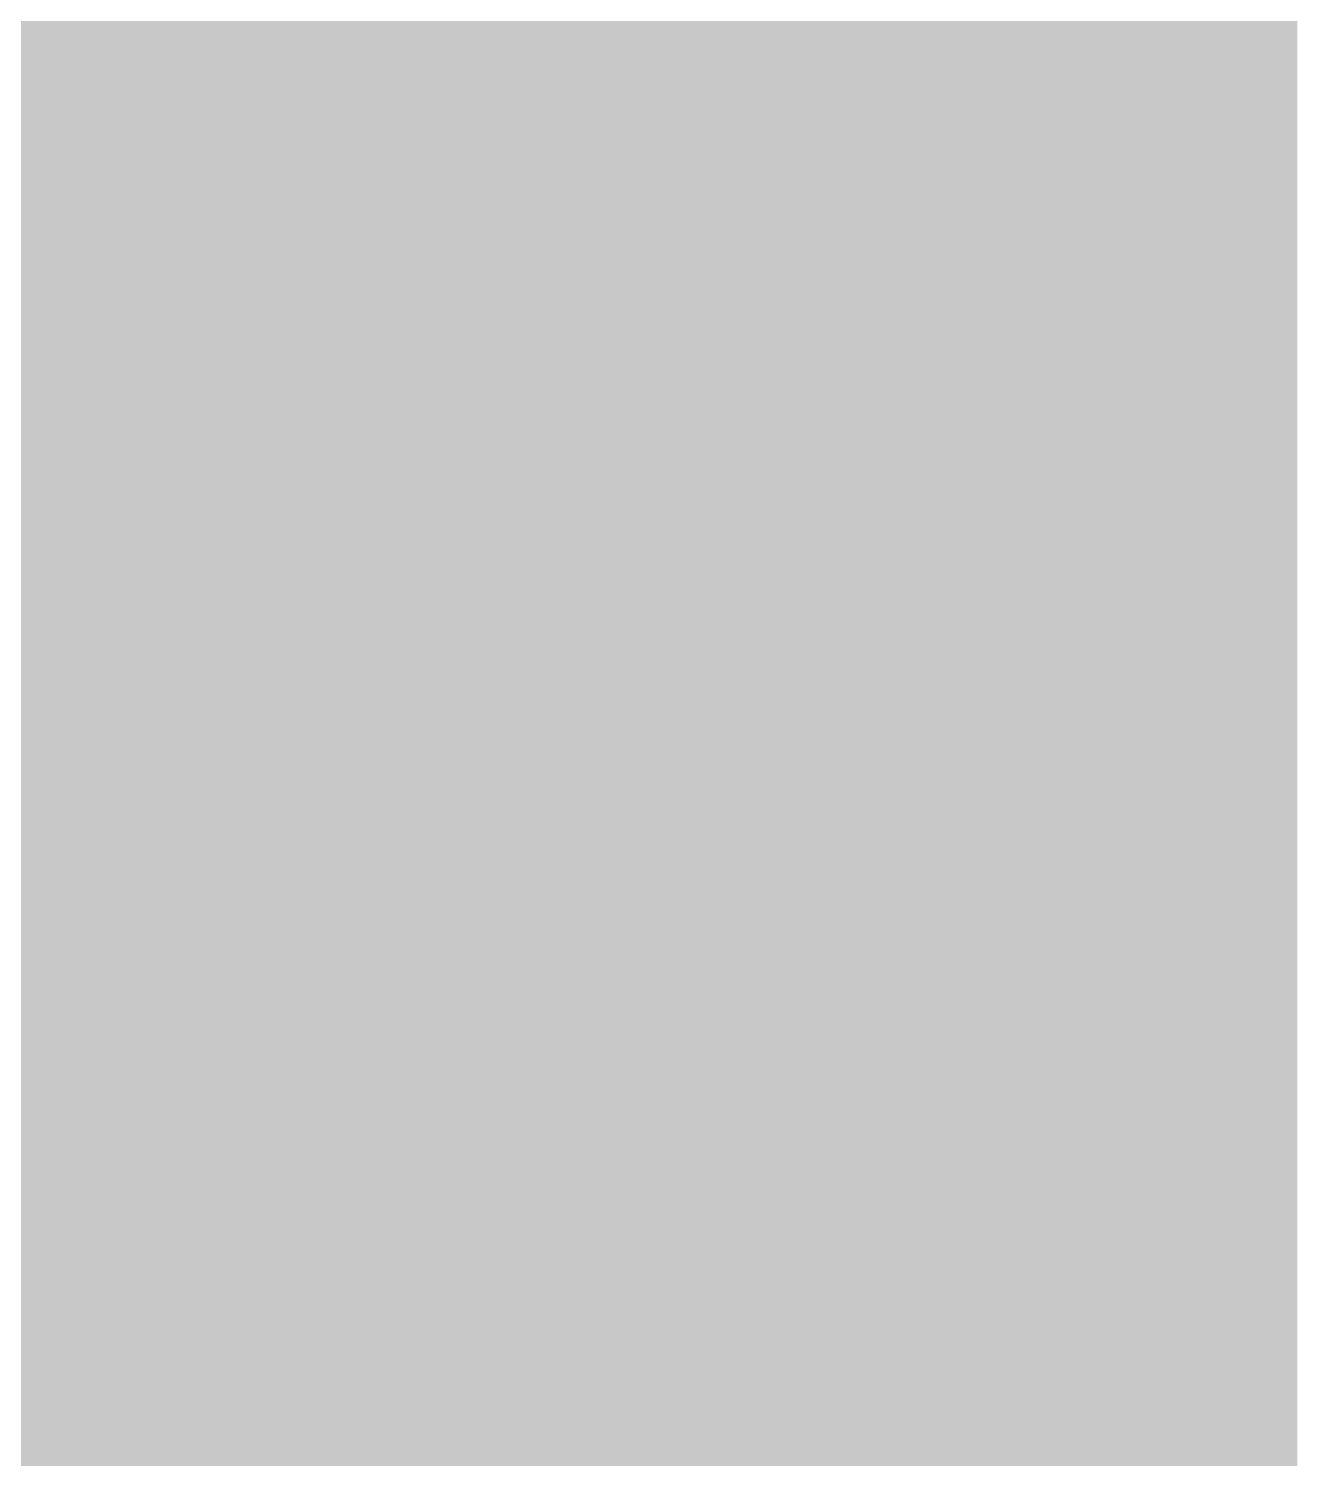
# Model space of a CAD drawing. Extents: x -0.1 to 65.1, y -1.2 to 30.1.
# Drawn here: x 27.5554 to 27.8595, y 5.6083 to 5.9512 of the extents above; entities that cross this region are included whole.
import ezdxf

# ---------------------------------------------------------------- set-up
doc = ezdxf.new("R2010")
doc.units = 0
doc.header["$MEASUREMENT"] = 0
doc.layers.get('0').update_dxf_attribs({"linetype": 'CONTINUOUS'})
doc.layers.add('2D_LINE_126', color=7, linetype='CONTINUOUS')

# ---------------------------------------------------------------- blocks, each defined once
blk = doc.blocks.new('SMOOTH_0$0254')
at = {"const_width": 0.0127}
blk.add_lwpolyline([(-0.00635, 0, 1), (0.00635, 0, 1)], format="xyb", close=True, dxfattribs=at)
blk = doc.blocks.new('DRAWING_63')
at = {"layer": '2D_LINE_126', "const_width": 0.0254}
for points in [[(-2.54889, -1.90881), (-2.54889, -1.89738), (-2.54889, -1.88595), (-2.54889, -1.87452), (-2.54889, -1.86309), (-2.54889, -1.85166), (-2.54889, -1.84023), (-2.54889, -1.8288), (-2.54889, -1.81737), (-2.54889, -1.80594), (-2.54889, -1.79451), (-2.54889, -1.78308), (-2.54889, -1.77165), (-2.54889, -1.76022), (-2.54889, -1.74879), (-2.54889, -1.73736), (-2.54889, -1.72593), (-2.54889, -1.7145), (-2.54889, -1.70307), (-2.54889, -1.69164), (-2.54889, -1.68021), (-2.54889, -1.66878), (-2.54889, -1.65735), (-2.54889, -1.64592), (-2.54889, -1.63449), (-2.54889, -1.62306), (-2.54889, -1.61163), (-2.54889, -1.6002), (-2.54889, -1.58877), (-2.54889, -1.57734), (-2.54889, -1.56591), (-2.54889, -1.55448), (-2.54889, -1.54305), (-2.54889, -1.53162)], [(-2.80035, -1.90881), (-2.80035, -1.89738), (-2.80035, -1.88595), (-2.80035, -1.87452), (-2.80035, -1.86309), (-2.80035, -1.85166), (-2.80035, -1.84023), (-2.80035, -1.8288), (-2.80035, -1.81737), (-2.80035, -1.80594), (-2.80035, -1.79451), (-2.80035, -1.78308), (-2.80035, -1.77165), (-2.80035, -1.76022), (-2.80035, -1.74879), (-2.80035, -1.73736), (-2.80035, -1.72593), (-2.80035, -1.7145), (-2.80035, -1.70307), (-2.80035, -1.69164), (-2.80035, -1.68021), (-2.80035, -1.66878), (-2.80035, -1.65735), (-2.80035, -1.64592), (-2.80035, -1.63449), (-2.80035, -1.62306), (-2.80035, -1.61163), (-2.80035, -1.6002), (-2.80035, -1.58877), (-2.80035, -1.57734), (-2.80035, -1.56591), (-2.80035, -1.55448), (-2.80035, -1.54305), (-2.80035, -1.53162)], [(-2.78892, -1.90881), (-2.78892, -1.89738), (-2.78892, -1.88595), (-2.78892, -1.87452), (-2.78892, -1.86309), (-2.78892, -1.85166), (-2.78892, -1.84023), (-2.78892, -1.8288), (-2.78892, -1.81737), (-2.78892, -1.80594), (-2.78892, -1.79451), (-2.78892, -1.78308), (-2.78892, -1.77165), (-2.78892, -1.76022), (-2.78892, -1.74879), (-2.78892, -1.73736), (-2.78892, -1.72593), (-2.78892, -1.7145), (-2.78892, -1.70307), (-2.78892, -1.69164), (-2.78892, -1.68021), (-2.78892, -1.66878), (-2.78892, -1.65735), (-2.78892, -1.64592), (-2.78892, -1.63449), (-2.78892, -1.62306), (-2.78892, -1.61163), (-2.78892, -1.6002), (-2.78892, -1.58877), (-2.78892, -1.57734), (-2.78892, -1.56591), (-2.78892, -1.55448), (-2.78892, -1.54305), (-2.78892, -1.53162)], [(-2.77749, -1.90881), (-2.77749, -1.89738), (-2.77749, -1.88595), (-2.77749, -1.87452), (-2.77749, -1.86309), (-2.77749, -1.85166), (-2.77749, -1.84023), (-2.77749, -1.8288), (-2.77749, -1.81737), (-2.77749, -1.80594), (-2.77749, -1.79451), (-2.77749, -1.78308), (-2.77749, -1.77165), (-2.77749, -1.76022), (-2.77749, -1.74879), (-2.77749, -1.73736), (-2.77749, -1.72593), (-2.77749, -1.7145), (-2.77749, -1.70307), (-2.77749, -1.69164), (-2.77749, -1.68021), (-2.77749, -1.66878), (-2.77749, -1.65735), (-2.77749, -1.64592), (-2.77749, -1.63449), (-2.77749, -1.62306), (-2.77749, -1.61163), (-2.77749, -1.6002), (-2.77749, -1.58877), (-2.77749, -1.57734), (-2.77749, -1.56591), (-2.77749, -1.55448), (-2.77749, -1.54305), (-2.77749, -1.53162)], [(-2.76606, -1.90881), (-2.76606, -1.89738), (-2.76606, -1.88595), (-2.76606, -1.87452), (-2.76606, -1.86309), (-2.76606, -1.85166), (-2.76606, -1.84023), (-2.76606, -1.8288), (-2.76606, -1.81737), (-2.76606, -1.80594), (-2.76606, -1.79451), (-2.76606, -1.78308), (-2.76606, -1.77165), (-2.76606, -1.76022), (-2.76606, -1.74879), (-2.76606, -1.73736), (-2.76606, -1.72593), (-2.76606, -1.7145), (-2.76606, -1.70307), (-2.76606, -1.69164), (-2.76606, -1.68021), (-2.76606, -1.66878), (-2.76606, -1.65735), (-2.76606, -1.64592), (-2.76606, -1.63449), (-2.76606, -1.62306), (-2.76606, -1.61163), (-2.76606, -1.6002), (-2.76606, -1.58877), (-2.76606, -1.57734), (-2.76606, -1.56591), (-2.76606, -1.55448), (-2.76606, -1.54305), (-2.76606, -1.53162)], [(-2.7432, -1.90881), (-2.7432, -1.89738), (-2.7432, -1.88595), (-2.7432, -1.87452), (-2.7432, -1.86309), (-2.7432, -1.85166), (-2.7432, -1.84023), (-2.7432, -1.8288), (-2.7432, -1.81737), (-2.7432, -1.80594), (-2.7432, -1.79451), (-2.7432, -1.78308), (-2.7432, -1.77165), (-2.7432, -1.76022), (-2.7432, -1.74879), (-2.7432, -1.73736), (-2.7432, -1.72593), (-2.7432, -1.7145), (-2.7432, -1.70307), (-2.7432, -1.69164), (-2.7432, -1.68021), (-2.7432, -1.66878), (-2.7432, -1.65735), (-2.7432, -1.64592), (-2.7432, -1.63449), (-2.7432, -1.62306), (-2.7432, -1.61163), (-2.7432, -1.6002), (-2.7432, -1.58877), (-2.7432, -1.57734), (-2.7432, -1.56591), (-2.7432, -1.55448), (-2.7432, -1.54305), (-2.7432, -1.53162)], [(-2.57175, -1.90881), (-2.57175, -1.89738), (-2.57175, -1.88595), (-2.57175, -1.87452), (-2.57175, -1.86309), (-2.57175, -1.85166), (-2.57175, -1.84023), (-2.57175, -1.8288), (-2.57175, -1.81737), (-2.57175, -1.80594), (-2.57175, -1.79451), (-2.57175, -1.78308), (-2.57175, -1.77165), (-2.57175, -1.76022), (-2.57175, -1.74879), (-2.57175, -1.73736), (-2.57175, -1.72593), (-2.57175, -1.7145), (-2.57175, -1.70307), (-2.57175, -1.69164), (-2.57175, -1.68021), (-2.57175, -1.66878), (-2.57175, -1.65735), (-2.57175, -1.64592), (-2.57175, -1.63449), (-2.57175, -1.62306), (-2.57175, -1.61163), (-2.57175, -1.6002), (-2.57175, -1.58877), (-2.57175, -1.57734), (-2.57175, -1.56591), (-2.57175, -1.55448), (-2.57175, -1.54305), (-2.57175, -1.53162)], [(-2.72034, -1.90881), (-2.72034, -1.89738), (-2.72034, -1.88595), (-2.72034, -1.87452), (-2.72034, -1.86309), (-2.72034, -1.85166), (-2.72034, -1.84023), (-2.72034, -1.8288), (-2.72034, -1.81737), (-2.72034, -1.80594), (-2.72034, -1.79451), (-2.72034, -1.78308), (-2.72034, -1.77165), (-2.72034, -1.76022), (-2.72034, -1.74879), (-2.72034, -1.73736), (-2.72034, -1.72593), (-2.72034, -1.7145), (-2.72034, -1.70307), (-2.72034, -1.69164), (-2.72034, -1.68021), (-2.72034, -1.66878), (-2.72034, -1.65735), (-2.72034, -1.64592), (-2.72034, -1.63449), (-2.72034, -1.62306), (-2.72034, -1.61163), (-2.72034, -1.6002), (-2.72034, -1.58877), (-2.72034, -1.57734), (-2.72034, -1.56591), (-2.72034, -1.55448), (-2.72034, -1.54305), (-2.72034, -1.53162)], [(-2.73177, -1.90881), (-2.73177, -1.89738), (-2.73177, -1.88595), (-2.73177, -1.87452), (-2.73177, -1.86309), (-2.73177, -1.85166), (-2.73177, -1.84023), (-2.73177, -1.8288), (-2.73177, -1.81737), (-2.73177, -1.80594), (-2.73177, -1.79451), (-2.73177, -1.78308), (-2.73177, -1.77165), (-2.73177, -1.76022), (-2.73177, -1.74879), (-2.73177, -1.73736), (-2.73177, -1.72593), (-2.73177, -1.7145), (-2.73177, -1.70307), (-2.73177, -1.69164), (-2.73177, -1.68021), (-2.73177, -1.66878), (-2.73177, -1.65735), (-2.73177, -1.64592), (-2.73177, -1.63449), (-2.73177, -1.62306), (-2.73177, -1.61163), (-2.73177, -1.6002), (-2.73177, -1.58877), (-2.73177, -1.57734), (-2.73177, -1.56591), (-2.73177, -1.55448), (-2.73177, -1.54305), (-2.73177, -1.53162)], [(-2.69748, -1.90881), (-2.69748, -1.89738), (-2.69748, -1.88595), (-2.69748, -1.87452), (-2.69748, -1.86309), (-2.69748, -1.85166), (-2.69748, -1.84023), (-2.69748, -1.8288), (-2.69748, -1.81737), (-2.69748, -1.80594), (-2.69748, -1.79451), (-2.69748, -1.78308), (-2.69748, -1.77165), (-2.69748, -1.76022), (-2.69748, -1.74879), (-2.69748, -1.73736), (-2.69748, -1.72593), (-2.69748, -1.7145), (-2.69748, -1.70307), (-2.69748, -1.69164), (-2.69748, -1.68021), (-2.69748, -1.66878), (-2.69748, -1.65735), (-2.69748, -1.64592), (-2.69748, -1.63449), (-2.69748, -1.62306), (-2.69748, -1.61163), (-2.69748, -1.6002), (-2.69748, -1.58877), (-2.69748, -1.57734), (-2.69748, -1.56591), (-2.69748, -1.55448), (-2.69748, -1.54305), (-2.69748, -1.53162)], [(-2.52603, -1.90881), (-2.52603, -1.89738), (-2.52603, -1.88595), (-2.52603, -1.87452), (-2.52603, -1.86309), (-2.52603, -1.85166), (-2.52603, -1.84023), (-2.52603, -1.8288), (-2.52603, -1.81737), (-2.52603, -1.80594), (-2.52603, -1.79451), (-2.52603, -1.78308), (-2.52603, -1.77165), (-2.52603, -1.76022), (-2.52603, -1.74879), (-2.52603, -1.73736), (-2.52603, -1.72593), (-2.52603, -1.7145), (-2.52603, -1.70307), (-2.52603, -1.69164), (-2.52603, -1.68021), (-2.52603, -1.66878), (-2.52603, -1.65735), (-2.52603, -1.64592), (-2.52603, -1.63449), (-2.52603, -1.62306), (-2.52603, -1.61163), (-2.52603, -1.6002), (-2.52603, -1.58877), (-2.52603, -1.57734), (-2.52603, -1.56591), (-2.52603, -1.55448), (-2.52603, -1.54305), (-2.52603, -1.53162)], [(-2.67462, -1.90881), (-2.67462, -1.89738), (-2.67462, -1.88595), (-2.67462, -1.87452), (-2.67462, -1.86309), (-2.67462, -1.85166), (-2.67462, -1.84023), (-2.67462, -1.8288), (-2.67462, -1.81737), (-2.67462, -1.80594), (-2.67462, -1.79451), (-2.67462, -1.78308), (-2.67462, -1.77165), (-2.67462, -1.76022), (-2.67462, -1.74879), (-2.67462, -1.73736), (-2.67462, -1.72593), (-2.67462, -1.7145), (-2.67462, -1.70307), (-2.67462, -1.69164), (-2.67462, -1.68021), (-2.67462, -1.66878), (-2.67462, -1.65735), (-2.67462, -1.64592), (-2.67462, -1.63449), (-2.67462, -1.62306), (-2.67462, -1.61163), (-2.67462, -1.6002), (-2.67462, -1.58877), (-2.67462, -1.57734), (-2.67462, -1.56591), (-2.67462, -1.55448), (-2.67462, -1.54305), (-2.67462, -1.53162)], [(-2.65176, -1.90881), (-2.65176, -1.89738), (-2.65176, -1.88595), (-2.65176, -1.87452), (-2.65176, -1.86309), (-2.65176, -1.85166), (-2.65176, -1.84023), (-2.65176, -1.8288), (-2.65176, -1.81737), (-2.65176, -1.80594), (-2.65176, -1.79451), (-2.65176, -1.78308), (-2.65176, -1.77165), (-2.65176, -1.76022), (-2.65176, -1.74879), (-2.65176, -1.73736), (-2.65176, -1.72593), (-2.65176, -1.7145), (-2.65176, -1.70307), (-2.65176, -1.69164), (-2.65176, -1.68021), (-2.65176, -1.66878), (-2.65176, -1.65735), (-2.65176, -1.64592), (-2.65176, -1.63449), (-2.65176, -1.62306), (-2.65176, -1.61163), (-2.65176, -1.6002), (-2.65176, -1.58877), (-2.65176, -1.57734), (-2.65176, -1.56591), (-2.65176, -1.55448), (-2.65176, -1.54305), (-2.65176, -1.53162)], [(-2.6289, -1.90881), (-2.6289, -1.89738), (-2.6289, -1.88595), (-2.6289, -1.87452), (-2.6289, -1.86309), (-2.6289, -1.85166), (-2.6289, -1.84023), (-2.6289, -1.8288), (-2.6289, -1.81737), (-2.6289, -1.80594), (-2.6289, -1.79451), (-2.6289, -1.78308), (-2.6289, -1.77165), (-2.6289, -1.76022), (-2.6289, -1.74879), (-2.6289, -1.73736), (-2.6289, -1.72593), (-2.6289, -1.7145), (-2.6289, -1.70307), (-2.6289, -1.69164), (-2.6289, -1.68021), (-2.6289, -1.66878), (-2.6289, -1.65735), (-2.6289, -1.64592), (-2.6289, -1.63449), (-2.6289, -1.62306), (-2.6289, -1.61163), (-2.6289, -1.6002), (-2.6289, -1.58877), (-2.6289, -1.57734), (-2.6289, -1.56591), (-2.6289, -1.55448), (-2.6289, -1.54305), (-2.6289, -1.53162)], [(-2.5146, -1.90881), (-2.5146, -1.89738), (-2.5146, -1.88595), (-2.5146, -1.87452), (-2.5146, -1.86309), (-2.5146, -1.85166), (-2.5146, -1.84023), (-2.5146, -1.8288), (-2.5146, -1.81737), (-2.5146, -1.80594), (-2.5146, -1.79451), (-2.5146, -1.78308), (-2.5146, -1.77165), (-2.5146, -1.76022), (-2.5146, -1.74879), (-2.5146, -1.73736), (-2.5146, -1.72593), (-2.5146, -1.7145), (-2.5146, -1.70307), (-2.5146, -1.69164), (-2.5146, -1.68021), (-2.5146, -1.66878), (-2.5146, -1.65735), (-2.5146, -1.64592), (-2.5146, -1.63449), (-2.5146, -1.62306), (-2.5146, -1.61163), (-2.5146, -1.6002), (-2.5146, -1.58877), (-2.5146, -1.57734), (-2.5146, -1.56591), (-2.5146, -1.55448), (-2.5146, -1.54305), (-2.5146, -1.53162)], [(-2.50317, -1.90881), (-2.50317, -1.89738), (-2.50317, -1.88595), (-2.50317, -1.87452), (-2.50317, -1.86309), (-2.50317, -1.85166), (-2.50317, -1.84023), (-2.50317, -1.8288), (-2.50317, -1.81737), (-2.50317, -1.80594), (-2.50317, -1.79451), (-2.50317, -1.78308), (-2.50317, -1.77165), (-2.50317, -1.76022), (-2.50317, -1.74879), (-2.50317, -1.73736), (-2.50317, -1.72593), (-2.50317, -1.7145), (-2.50317, -1.70307), (-2.50317, -1.69164), (-2.50317, -1.68021), (-2.50317, -1.66878), (-2.50317, -1.65735), (-2.50317, -1.64592), (-2.50317, -1.63449), (-2.50317, -1.62306), (-2.50317, -1.61163), (-2.50317, -1.6002), (-2.50317, -1.58877), (-2.50317, -1.57734), (-2.50317, -1.56591), (-2.50317, -1.55448), (-2.50317, -1.54305), (-2.50317, -1.53162)], [(-2.50317, -1.54305), (-2.5146, -1.54305), (-2.52603, -1.54305), (-2.53746, -1.54305), (-2.53746, -1.53162)], [(-2.50317, -1.55448), (-2.5146, -1.55448), (-2.52603, -1.55448), (-2.53746, -1.55448), (-2.53746, -1.54305), (-2.54889, -1.54305), (-2.56032, -1.54305), (-2.56032, -1.53162)], [(-2.50317, -1.56591), (-2.5146, -1.56591), (-2.52603, -1.56591), (-2.53746, -1.56591), (-2.53746, -1.55448), (-2.54889, -1.55448), (-2.56032, -1.55448), (-2.56032, -1.54305), (-2.57175, -1.54305), (-2.58318, -1.54305), (-2.58318, -1.53162)], [(-2.50317, -1.57734), (-2.5146, -1.57734), (-2.52603, -1.57734), (-2.53746, -1.57734), (-2.53746, -1.56591), (-2.54889, -1.56591), (-2.56032, -1.56591), (-2.56032, -1.55448), (-2.57175, -1.55448), (-2.58318, -1.55448), (-2.58318, -1.54305), (-2.59461, -1.54305), (-2.59461, -1.53162)], [(-2.50317, -1.58877), (-2.5146, -1.58877), (-2.52603, -1.58877), (-2.53746, -1.58877), (-2.53746, -1.57734), (-2.54889, -1.57734), (-2.56032, -1.57734), (-2.56032, -1.56591), (-2.57175, -1.56591), (-2.58318, -1.56591), (-2.58318, -1.55448), (-2.59461, -1.55448), (-2.59461, -1.54305), (-2.60604, -1.54305), (-2.60604, -1.53162)], [(-2.50317, -1.6002), (-2.5146, -1.6002), (-2.52603, -1.6002), (-2.53746, -1.6002), (-2.53746, -1.58877), (-2.54889, -1.58877), (-2.56032, -1.58877), (-2.56032, -1.57734), (-2.57175, -1.57734), (-2.58318, -1.57734), (-2.58318, -1.56591), (-2.59461, -1.56591), (-2.59461, -1.55448), (-2.60604, -1.55448), (-2.60604, -1.54305), (-2.61747, -1.54305), (-2.61747, -1.53162)], [(-2.50317, -1.61163), (-2.5146, -1.61163), (-2.52603, -1.61163), (-2.53746, -1.61163), (-2.53746, -1.6002), (-2.54889, -1.6002), (-2.56032, -1.6002), (-2.56032, -1.58877), (-2.57175, -1.58877), (-2.58318, -1.58877), (-2.58318, -1.57734), (-2.59461, -1.57734), (-2.59461, -1.56591), (-2.60604, -1.56591), (-2.60604, -1.55448), (-2.61747, -1.55448), (-2.61747, -1.54305), (-2.6289, -1.54305), (-2.64033, -1.54305), (-2.64033, -1.53162)], [(-2.50317, -1.62306), (-2.5146, -1.62306), (-2.52603, -1.62306), (-2.53746, -1.62306), (-2.53746, -1.61163), (-2.54889, -1.61163), (-2.56032, -1.61163), (-2.56032, -1.6002), (-2.57175, -1.6002), (-2.58318, -1.6002), (-2.58318, -1.58877), (-2.59461, -1.58877), (-2.59461, -1.57734), (-2.60604, -1.57734), (-2.60604, -1.56591), (-2.61747, -1.56591), (-2.61747, -1.55448), (-2.6289, -1.55448), (-2.64033, -1.55448), (-2.64033, -1.54305), (-2.65176, -1.54305), (-2.66319, -1.54305), (-2.66319, -1.53162)], [(-2.50317, -1.63449), (-2.5146, -1.63449), (-2.52603, -1.63449), (-2.53746, -1.63449), (-2.53746, -1.62306), (-2.54889, -1.62306), (-2.56032, -1.62306), (-2.56032, -1.61163), (-2.57175, -1.61163), (-2.58318, -1.61163), (-2.58318, -1.6002), (-2.59461, -1.6002), (-2.59461, -1.58877), (-2.60604, -1.58877), (-2.60604, -1.57734), (-2.61747, -1.57734), (-2.61747, -1.56591), (-2.6289, -1.56591), (-2.64033, -1.56591), (-2.64033, -1.55448), (-2.65176, -1.55448), (-2.66319, -1.55448), (-2.66319, -1.54305), (-2.67462, -1.54305), (-2.68605, -1.54305), (-2.68605, -1.53162)], [(-2.50317, -1.64592), (-2.5146, -1.64592), (-2.52603, -1.64592), (-2.53746, -1.64592), (-2.53746, -1.63449), (-2.54889, -1.63449), (-2.56032, -1.63449), (-2.56032, -1.62306), (-2.57175, -1.62306), (-2.58318, -1.62306), (-2.58318, -1.61163), (-2.59461, -1.61163), (-2.59461, -1.6002), (-2.60604, -1.6002), (-2.60604, -1.58877), (-2.61747, -1.58877), (-2.61747, -1.57734), (-2.6289, -1.57734), (-2.64033, -1.57734), (-2.64033, -1.56591), (-2.65176, -1.56591), (-2.66319, -1.56591), (-2.66319, -1.55448), (-2.67462, -1.55448), (-2.68605, -1.55448), (-2.68605, -1.54305), (-2.69748, -1.54305), (-2.70891, -1.54305), (-2.70891, -1.53162)], [(-2.50317, -1.65735), (-2.5146, -1.65735), (-2.52603, -1.65735), (-2.53746, -1.65735), (-2.53746, -1.64592), (-2.54889, -1.64592), (-2.56032, -1.64592), (-2.56032, -1.63449), (-2.57175, -1.63449), (-2.58318, -1.63449), (-2.58318, -1.62306), (-2.59461, -1.62306), (-2.59461, -1.61163), (-2.60604, -1.61163), (-2.60604, -1.6002), (-2.61747, -1.6002), (-2.61747, -1.58877), (-2.6289, -1.58877), (-2.64033, -1.58877), (-2.64033, -1.57734), (-2.65176, -1.57734), (-2.66319, -1.57734), (-2.66319, -1.56591), (-2.67462, -1.56591), (-2.68605, -1.56591), (-2.68605, -1.55448), (-2.69748, -1.55448), (-2.70891, -1.55448), (-2.70891, -1.54305), (-2.72034, -1.54305), (-2.73177, -1.54305), (-2.7432, -1.54305), (-2.75463, -1.54305), (-2.75463, -1.53162)], [(-2.50317, -1.66878), (-2.5146, -1.66878), (-2.52603, -1.66878), (-2.53746, -1.66878), (-2.53746, -1.65735), (-2.54889, -1.65735), (-2.56032, -1.65735), (-2.56032, -1.64592), (-2.57175, -1.64592), (-2.58318, -1.64592), (-2.58318, -1.63449), (-2.59461, -1.63449), (-2.59461, -1.62306), (-2.60604, -1.62306), (-2.60604, -1.61163), (-2.61747, -1.61163), (-2.61747, -1.6002), (-2.6289, -1.6002), (-2.64033, -1.6002), (-2.64033, -1.58877), (-2.65176, -1.58877), (-2.66319, -1.58877), (-2.66319, -1.57734), (-2.67462, -1.57734), (-2.68605, -1.57734), (-2.68605, -1.56591), (-2.69748, -1.56591), (-2.70891, -1.56591), (-2.70891, -1.55448), (-2.72034, -1.55448), (-2.73177, -1.55448), (-2.7432, -1.55448), (-2.75463, -1.55448), (-2.75463, -1.54305), (-2.76606, -1.54305), (-2.77749, -1.54305), (-2.78892, -1.54305), (-2.80035, -1.54305), (-2.81178, -1.54305)], [(-2.50317, -1.68021), (-2.5146, -1.68021), (-2.52603, -1.68021), (-2.53746, -1.68021), (-2.53746, -1.66878), (-2.54889, -1.66878), (-2.56032, -1.66878), (-2.56032, -1.65735), (-2.57175, -1.65735), (-2.58318, -1.65735), (-2.58318, -1.64592), (-2.59461, -1.64592), (-2.59461, -1.63449), (-2.60604, -1.63449), (-2.60604, -1.62306), (-2.61747, -1.62306), (-2.61747, -1.61163), (-2.6289, -1.61163), (-2.64033, -1.61163), (-2.64033, -1.6002), (-2.65176, -1.6002), (-2.66319, -1.6002), (-2.66319, -1.58877), (-2.67462, -1.58877), (-2.68605, -1.58877), (-2.68605, -1.57734), (-2.69748, -1.57734), (-2.70891, -1.57734), (-2.70891, -1.56591), (-2.72034, -1.56591), (-2.73177, -1.56591), (-2.7432, -1.56591), (-2.75463, -1.56591), (-2.75463, -1.55448), (-2.76606, -1.55448), (-2.77749, -1.55448), (-2.78892, -1.55448), (-2.80035, -1.55448), (-2.81178, -1.55448)], [(-2.50317, -1.69164), (-2.5146, -1.69164), (-2.52603, -1.69164), (-2.53746, -1.69164), (-2.53746, -1.68021), (-2.54889, -1.68021), (-2.56032, -1.68021), (-2.56032, -1.66878), (-2.57175, -1.66878), (-2.58318, -1.66878), (-2.58318, -1.65735), (-2.59461, -1.65735), (-2.59461, -1.64592), (-2.60604, -1.64592), (-2.60604, -1.63449), (-2.61747, -1.63449), (-2.61747, -1.62306), (-2.6289, -1.62306), (-2.64033, -1.62306), (-2.64033, -1.61163), (-2.65176, -1.61163), (-2.66319, -1.61163), (-2.66319, -1.6002), (-2.67462, -1.6002), (-2.68605, -1.6002), (-2.68605, -1.58877), (-2.69748, -1.58877), (-2.70891, -1.58877), (-2.70891, -1.57734), (-2.72034, -1.57734), (-2.73177, -1.57734), (-2.7432, -1.57734), (-2.75463, -1.57734), (-2.75463, -1.56591), (-2.76606, -1.56591), (-2.77749, -1.56591), (-2.78892, -1.56591), (-2.80035, -1.56591), (-2.81178, -1.56591)], [(-2.50317, -1.70307), (-2.5146, -1.70307), (-2.52603, -1.70307), (-2.53746, -1.70307), (-2.53746, -1.69164), (-2.54889, -1.69164), (-2.56032, -1.69164), (-2.56032, -1.68021), (-2.57175, -1.68021), (-2.58318, -1.68021), (-2.58318, -1.66878), (-2.59461, -1.66878), (-2.59461, -1.65735), (-2.60604, -1.65735), (-2.60604, -1.64592), (-2.61747, -1.64592), (-2.61747, -1.63449), (-2.6289, -1.63449), (-2.64033, -1.63449), (-2.64033, -1.62306), (-2.65176, -1.62306), (-2.66319, -1.62306), (-2.66319, -1.61163), (-2.67462, -1.61163), (-2.68605, -1.61163), (-2.68605, -1.6002), (-2.69748, -1.6002), (-2.70891, -1.6002), (-2.70891, -1.58877), (-2.72034, -1.58877), (-2.73177, -1.58877), (-2.7432, -1.58877), (-2.75463, -1.58877), (-2.75463, -1.57734), (-2.76606, -1.57734), (-2.77749, -1.57734), (-2.78892, -1.57734), (-2.80035, -1.57734), (-2.81178, -1.57734)], [(-2.50317, -1.7145), (-2.5146, -1.7145), (-2.52603, -1.7145), (-2.53746, -1.7145), (-2.53746, -1.70307), (-2.54889, -1.70307), (-2.56032, -1.70307), (-2.56032, -1.69164), (-2.57175, -1.69164), (-2.58318, -1.69164), (-2.58318, -1.68021), (-2.59461, -1.68021), (-2.59461, -1.66878), (-2.60604, -1.66878), (-2.60604, -1.65735), (-2.61747, -1.65735), (-2.61747, -1.64592), (-2.6289, -1.64592), (-2.64033, -1.64592), (-2.64033, -1.63449), (-2.65176, -1.63449), (-2.66319, -1.63449), (-2.66319, -1.62306), (-2.67462, -1.62306), (-2.68605, -1.62306), (-2.68605, -1.61163), (-2.69748, -1.61163), (-2.70891, -1.61163), (-2.70891, -1.6002), (-2.72034, -1.6002), (-2.73177, -1.6002), (-2.7432, -1.6002), (-2.75463, -1.6002), (-2.75463, -1.58877), (-2.76606, -1.58877), (-2.77749, -1.58877), (-2.78892, -1.58877), (-2.80035, -1.58877), (-2.81178, -1.58877)], [(-2.50317, -1.72593), (-2.5146, -1.72593), (-2.52603, -1.72593), (-2.53746, -1.72593), (-2.53746, -1.7145), (-2.54889, -1.7145), (-2.56032, -1.7145), (-2.56032, -1.70307), (-2.57175, -1.70307), (-2.58318, -1.70307), (-2.58318, -1.69164), (-2.59461, -1.69164), (-2.59461, -1.68021), (-2.60604, -1.68021), (-2.60604, -1.66878), (-2.61747, -1.66878), (-2.61747, -1.65735), (-2.6289, -1.65735), (-2.64033, -1.65735), (-2.64033, -1.64592), (-2.65176, -1.64592), (-2.66319, -1.64592), (-2.66319, -1.63449), (-2.67462, -1.63449), (-2.68605, -1.63449), (-2.68605, -1.62306), (-2.69748, -1.62306), (-2.70891, -1.62306), (-2.70891, -1.61163), (-2.72034, -1.61163), (-2.73177, -1.61163), (-2.7432, -1.61163), (-2.75463, -1.61163), (-2.75463, -1.6002), (-2.76606, -1.6002), (-2.77749, -1.6002), (-2.78892, -1.6002), (-2.80035, -1.6002), (-2.81178, -1.6002)], [(-2.50317, -1.73736), (-2.5146, -1.73736), (-2.52603, -1.73736), (-2.53746, -1.73736), (-2.53746, -1.72593), (-2.54889, -1.72593), (-2.56032, -1.72593), (-2.56032, -1.7145), (-2.57175, -1.7145), (-2.58318, -1.7145), (-2.58318, -1.70307), (-2.59461, -1.70307), (-2.59461, -1.69164), (-2.60604, -1.69164), (-2.60604, -1.68021), (-2.61747, -1.68021), (-2.61747, -1.66878), (-2.6289, -1.66878), (-2.64033, -1.66878), (-2.64033, -1.65735), (-2.65176, -1.65735), (-2.66319, -1.65735), (-2.66319, -1.64592), (-2.67462, -1.64592), (-2.68605, -1.64592), (-2.68605, -1.63449), (-2.69748, -1.63449), (-2.70891, -1.63449), (-2.70891, -1.62306), (-2.72034, -1.62306), (-2.73177, -1.62306), (-2.7432, -1.62306), (-2.75463, -1.62306), (-2.75463, -1.61163), (-2.76606, -1.61163), (-2.77749, -1.61163), (-2.78892, -1.61163), (-2.80035, -1.61163), (-2.81178, -1.61163)], [(-2.50317, -1.74879), (-2.5146, -1.74879), (-2.52603, -1.74879), (-2.53746, -1.74879), (-2.53746, -1.73736), (-2.54889, -1.73736), (-2.56032, -1.73736), (-2.56032, -1.72593), (-2.57175, -1.72593), (-2.58318, -1.72593), (-2.58318, -1.7145), (-2.59461, -1.7145), (-2.59461, -1.70307), (-2.60604, -1.70307), (-2.60604, -1.69164), (-2.61747, -1.69164), (-2.61747, -1.68021), (-2.6289, -1.68021), (-2.64033, -1.68021), (-2.64033, -1.66878), (-2.65176, -1.66878), (-2.66319, -1.66878), (-2.66319, -1.65735), (-2.67462, -1.65735), (-2.68605, -1.65735), (-2.68605, -1.64592), (-2.69748, -1.64592), (-2.70891, -1.64592), (-2.70891, -1.63449), (-2.72034, -1.63449), (-2.73177, -1.63449), (-2.7432, -1.63449), (-2.75463, -1.63449), (-2.75463, -1.62306), (-2.76606, -1.62306), (-2.77749, -1.62306), (-2.78892, -1.62306), (-2.80035, -1.62306), (-2.81178, -1.62306)], [(-2.50317, -1.76022), (-2.5146, -1.76022), (-2.52603, -1.76022), (-2.53746, -1.76022), (-2.53746, -1.74879), (-2.54889, -1.74879), (-2.56032, -1.74879), (-2.56032, -1.73736), (-2.57175, -1.73736), (-2.58318, -1.73736), (-2.58318, -1.72593), (-2.59461, -1.72593), (-2.59461, -1.7145), (-2.60604, -1.7145), (-2.60604, -1.70307), (-2.61747, -1.70307), (-2.61747, -1.69164), (-2.6289, -1.69164), (-2.64033, -1.69164), (-2.64033, -1.68021), (-2.65176, -1.68021), (-2.66319, -1.68021), (-2.66319, -1.66878), (-2.67462, -1.66878), (-2.68605, -1.66878), (-2.68605, -1.65735), (-2.69748, -1.65735), (-2.70891, -1.65735), (-2.70891, -1.64592), (-2.72034, -1.64592), (-2.73177, -1.64592), (-2.7432, -1.64592), (-2.75463, -1.64592), (-2.75463, -1.63449), (-2.76606, -1.63449), (-2.77749, -1.63449), (-2.78892, -1.63449), (-2.80035, -1.63449), (-2.81178, -1.63449)], [(-2.50317, -1.77165), (-2.5146, -1.77165), (-2.52603, -1.77165), (-2.53746, -1.77165), (-2.53746, -1.76022), (-2.54889, -1.76022), (-2.56032, -1.76022), (-2.56032, -1.74879), (-2.57175, -1.74879), (-2.58318, -1.74879), (-2.58318, -1.73736), (-2.59461, -1.73736), (-2.59461, -1.72593), (-2.60604, -1.72593), (-2.60604, -1.7145), (-2.61747, -1.7145), (-2.61747, -1.70307), (-2.6289, -1.70307), (-2.64033, -1.70307), (-2.64033, -1.69164), (-2.65176, -1.69164), (-2.66319, -1.69164), (-2.66319, -1.68021), (-2.67462, -1.68021), (-2.68605, -1.68021), (-2.68605, -1.66878), (-2.69748, -1.66878), (-2.70891, -1.66878), (-2.70891, -1.65735), (-2.72034, -1.65735), (-2.73177, -1.65735), (-2.7432, -1.65735), (-2.75463, -1.65735), (-2.75463, -1.64592), (-2.76606, -1.64592), (-2.77749, -1.64592), (-2.78892, -1.64592), (-2.80035, -1.64592), (-2.81178, -1.64592)], [(-2.50317, -1.78308), (-2.5146, -1.78308), (-2.52603, -1.78308), (-2.53746, -1.78308), (-2.53746, -1.77165), (-2.54889, -1.77165), (-2.56032, -1.77165), (-2.56032, -1.76022), (-2.57175, -1.76022), (-2.58318, -1.76022), (-2.58318, -1.74879), (-2.59461, -1.74879), (-2.59461, -1.73736), (-2.60604, -1.73736), (-2.60604, -1.72593), (-2.61747, -1.72593), (-2.61747, -1.7145), (-2.6289, -1.7145), (-2.64033, -1.7145), (-2.64033, -1.70307), (-2.65176, -1.70307), (-2.66319, -1.70307), (-2.66319, -1.69164), (-2.67462, -1.69164), (-2.68605, -1.69164), (-2.68605, -1.68021), (-2.69748, -1.68021), (-2.70891, -1.68021), (-2.70891, -1.66878), (-2.72034, -1.66878), (-2.73177, -1.66878), (-2.7432, -1.66878), (-2.75463, -1.66878), (-2.75463, -1.65735), (-2.76606, -1.65735), (-2.77749, -1.65735), (-2.78892, -1.65735), (-2.80035, -1.65735), (-2.81178, -1.65735)], [(-2.50317, -1.79451), (-2.5146, -1.79451), (-2.52603, -1.79451), (-2.53746, -1.79451), (-2.53746, -1.78308), (-2.54889, -1.78308), (-2.56032, -1.78308), (-2.56032, -1.77165), (-2.57175, -1.77165), (-2.58318, -1.77165), (-2.58318, -1.76022), (-2.59461, -1.76022), (-2.59461, -1.74879), (-2.60604, -1.74879), (-2.60604, -1.73736), (-2.61747, -1.73736), (-2.61747, -1.72593), (-2.6289, -1.72593), (-2.64033, -1.72593), (-2.64033, -1.7145), (-2.65176, -1.7145), (-2.66319, -1.7145), (-2.66319, -1.70307), (-2.67462, -1.70307), (-2.68605, -1.70307), (-2.68605, -1.69164), (-2.69748, -1.69164), (-2.70891, -1.69164), (-2.70891, -1.68021), (-2.72034, -1.68021), (-2.73177, -1.68021), (-2.7432, -1.68021), (-2.75463, -1.68021), (-2.75463, -1.66878), (-2.76606, -1.66878), (-2.77749, -1.66878), (-2.78892, -1.66878), (-2.80035, -1.66878), (-2.81178, -1.66878)], [(-2.50317, -1.80594), (-2.5146, -1.80594), (-2.52603, -1.80594), (-2.53746, -1.80594), (-2.53746, -1.79451), (-2.54889, -1.79451), (-2.56032, -1.79451), (-2.56032, -1.78308), (-2.57175, -1.78308), (-2.58318, -1.78308), (-2.58318, -1.77165), (-2.59461, -1.77165), (-2.59461, -1.76022), (-2.60604, -1.76022), (-2.60604, -1.74879), (-2.61747, -1.74879), (-2.61747, -1.73736), (-2.6289, -1.73736), (-2.64033, -1.73736), (-2.64033, -1.72593), (-2.65176, -1.72593), (-2.66319, -1.72593), (-2.66319, -1.7145), (-2.67462, -1.7145), (-2.68605, -1.7145), (-2.68605, -1.70307), (-2.69748, -1.70307), (-2.70891, -1.70307), (-2.70891, -1.69164), (-2.72034, -1.69164), (-2.73177, -1.69164), (-2.7432, -1.69164), (-2.75463, -1.69164), (-2.75463, -1.68021), (-2.76606, -1.68021), (-2.77749, -1.68021), (-2.78892, -1.68021), (-2.80035, -1.68021), (-2.81178, -1.68021)], [(-2.50317, -1.81737), (-2.5146, -1.81737), (-2.52603, -1.81737), (-2.53746, -1.81737), (-2.53746, -1.80594), (-2.54889, -1.80594), (-2.56032, -1.80594), (-2.56032, -1.79451), (-2.57175, -1.79451), (-2.58318, -1.79451), (-2.58318, -1.78308), (-2.59461, -1.78308), (-2.59461, -1.77165), (-2.60604, -1.77165), (-2.60604, -1.76022), (-2.61747, -1.76022), (-2.61747, -1.74879), (-2.6289, -1.74879), (-2.64033, -1.74879), (-2.64033, -1.73736), (-2.65176, -1.73736), (-2.66319, -1.73736), (-2.66319, -1.72593), (-2.67462, -1.72593), (-2.68605, -1.72593), (-2.68605, -1.7145), (-2.69748, -1.7145), (-2.70891, -1.7145), (-2.70891, -1.70307), (-2.72034, -1.70307), (-2.73177, -1.70307), (-2.7432, -1.70307), (-2.75463, -1.70307), (-2.75463, -1.69164), (-2.76606, -1.69164), (-2.77749, -1.69164), (-2.78892, -1.69164), (-2.80035, -1.69164), (-2.81178, -1.69164)], [(-2.50317, -1.8288), (-2.5146, -1.8288), (-2.52603, -1.8288), (-2.53746, -1.8288), (-2.53746, -1.81737), (-2.54889, -1.81737), (-2.56032, -1.81737), (-2.56032, -1.80594), (-2.57175, -1.80594), (-2.58318, -1.80594), (-2.58318, -1.79451), (-2.59461, -1.79451), (-2.59461, -1.78308), (-2.60604, -1.78308), (-2.60604, -1.77165), (-2.61747, -1.77165), (-2.61747, -1.76022), (-2.6289, -1.76022), (-2.64033, -1.76022), (-2.64033, -1.74879), (-2.65176, -1.74879), (-2.66319, -1.74879), (-2.66319, -1.73736), (-2.67462, -1.73736), (-2.68605, -1.73736), (-2.68605, -1.72593), (-2.69748, -1.72593), (-2.70891, -1.72593), (-2.70891, -1.7145), (-2.72034, -1.7145), (-2.73177, -1.7145), (-2.7432, -1.7145), (-2.75463, -1.7145), (-2.75463, -1.70307), (-2.76606, -1.70307), (-2.77749, -1.70307), (-2.78892, -1.70307), (-2.80035, -1.70307), (-2.81178, -1.70307)], [(-2.50317, -1.84023), (-2.5146, -1.84023), (-2.52603, -1.84023), (-2.53746, -1.84023), (-2.53746, -1.8288), (-2.54889, -1.8288), (-2.56032, -1.8288), (-2.56032, -1.81737), (-2.57175, -1.81737), (-2.58318, -1.81737), (-2.58318, -1.80594), (-2.59461, -1.80594), (-2.59461, -1.79451), (-2.60604, -1.79451), (-2.60604, -1.78308), (-2.61747, -1.78308), (-2.61747, -1.77165), (-2.6289, -1.77165), (-2.64033, -1.77165), (-2.64033, -1.76022), (-2.65176, -1.76022), (-2.66319, -1.76022), (-2.66319, -1.74879), (-2.67462, -1.74879), (-2.68605, -1.74879), (-2.68605, -1.73736), (-2.69748, -1.73736), (-2.70891, -1.73736), (-2.70891, -1.72593), (-2.72034, -1.72593), (-2.73177, -1.72593), (-2.7432, -1.72593), (-2.75463, -1.72593), (-2.75463, -1.7145), (-2.76606, -1.7145), (-2.77749, -1.7145), (-2.78892, -1.7145), (-2.80035, -1.7145), (-2.81178, -1.7145)], [(-2.50317, -1.85166), (-2.5146, -1.85166), (-2.52603, -1.85166), (-2.53746, -1.85166), (-2.53746, -1.84023), (-2.54889, -1.84023), (-2.56032, -1.84023), (-2.56032, -1.8288), (-2.57175, -1.8288), (-2.58318, -1.8288), (-2.58318, -1.81737), (-2.59461, -1.81737), (-2.59461, -1.80594), (-2.60604, -1.80594), (-2.60604, -1.79451), (-2.61747, -1.79451), (-2.61747, -1.78308), (-2.6289, -1.78308), (-2.64033, -1.78308), (-2.64033, -1.77165), (-2.65176, -1.77165), (-2.66319, -1.77165), (-2.66319, -1.76022), (-2.67462, -1.76022), (-2.68605, -1.76022), (-2.68605, -1.74879), (-2.69748, -1.74879), (-2.70891, -1.74879), (-2.70891, -1.73736), (-2.72034, -1.73736), (-2.73177, -1.73736), (-2.7432, -1.73736), (-2.75463, -1.73736), (-2.75463, -1.72593), (-2.76606, -1.72593), (-2.77749, -1.72593), (-2.78892, -1.72593), (-2.80035, -1.72593), (-2.81178, -1.72593)], [(-2.50317, -1.86309), (-2.5146, -1.86309), (-2.52603, -1.86309), (-2.53746, -1.86309), (-2.53746, -1.85166), (-2.54889, -1.85166), (-2.56032, -1.85166), (-2.56032, -1.84023), (-2.57175, -1.84023), (-2.58318, -1.84023), (-2.58318, -1.8288), (-2.59461, -1.8288), (-2.59461, -1.81737), (-2.60604, -1.81737), (-2.60604, -1.80594), (-2.61747, -1.80594), (-2.61747, -1.79451), (-2.6289, -1.79451), (-2.64033, -1.79451), (-2.64033, -1.78308), (-2.65176, -1.78308), (-2.66319, -1.78308), (-2.66319, -1.77165), (-2.67462, -1.77165), (-2.68605, -1.77165), (-2.68605, -1.76022), (-2.69748, -1.76022), (-2.70891, -1.76022), (-2.70891, -1.74879), (-2.72034, -1.74879), (-2.73177, -1.74879), (-2.7432, -1.74879), (-2.75463, -1.74879), (-2.75463, -1.73736), (-2.76606, -1.73736), (-2.77749, -1.73736), (-2.78892, -1.73736), (-2.80035, -1.73736), (-2.81178, -1.73736)], [(-2.50317, -1.87452), (-2.5146, -1.87452), (-2.52603, -1.87452), (-2.53746, -1.87452), (-2.53746, -1.86309), (-2.54889, -1.86309), (-2.56032, -1.86309), (-2.56032, -1.85166), (-2.57175, -1.85166), (-2.58318, -1.85166), (-2.58318, -1.84023), (-2.59461, -1.84023), (-2.59461, -1.8288), (-2.60604, -1.8288), (-2.60604, -1.81737), (-2.61747, -1.81737), (-2.61747, -1.80594), (-2.6289, -1.80594), (-2.64033, -1.80594), (-2.64033, -1.79451), (-2.65176, -1.79451), (-2.66319, -1.79451), (-2.66319, -1.78308), (-2.67462, -1.78308), (-2.68605, -1.78308), (-2.68605, -1.77165), (-2.69748, -1.77165), (-2.70891, -1.77165), (-2.70891, -1.76022), (-2.72034, -1.76022), (-2.73177, -1.76022), (-2.7432, -1.76022), (-2.75463, -1.76022), (-2.75463, -1.74879), (-2.76606, -1.74879), (-2.77749, -1.74879), (-2.78892, -1.74879), (-2.80035, -1.74879), (-2.81178, -1.74879)], [(-2.50317, -1.88595), (-2.5146, -1.88595), (-2.52603, -1.88595), (-2.53746, -1.88595), (-2.53746, -1.87452), (-2.54889, -1.87452), (-2.56032, -1.87452), (-2.56032, -1.86309), (-2.57175, -1.86309), (-2.58318, -1.86309), (-2.58318, -1.85166), (-2.59461, -1.85166), (-2.59461, -1.84023), (-2.60604, -1.84023), (-2.60604, -1.8288), (-2.61747, -1.8288), (-2.61747, -1.81737), (-2.6289, -1.81737), (-2.64033, -1.81737), (-2.64033, -1.80594), (-2.65176, -1.80594), (-2.66319, -1.80594), (-2.66319, -1.79451), (-2.67462, -1.79451), (-2.68605, -1.79451), (-2.68605, -1.78308), (-2.69748, -1.78308), (-2.70891, -1.78308), (-2.70891, -1.77165), (-2.72034, -1.77165), (-2.73177, -1.77165), (-2.7432, -1.77165), (-2.75463, -1.77165), (-2.75463, -1.76022), (-2.76606, -1.76022), (-2.77749, -1.76022), (-2.78892, -1.76022), (-2.80035, -1.76022), (-2.81178, -1.76022)], [(-2.50317, -1.89738), (-2.5146, -1.89738), (-2.52603, -1.89738), (-2.53746, -1.89738), (-2.53746, -1.88595), (-2.54889, -1.88595), (-2.56032, -1.88595), (-2.56032, -1.87452), (-2.57175, -1.87452), (-2.58318, -1.87452), (-2.58318, -1.86309), (-2.59461, -1.86309), (-2.59461, -1.85166), (-2.60604, -1.85166), (-2.60604, -1.84023), (-2.61747, -1.84023), (-2.61747, -1.8288), (-2.6289, -1.8288), (-2.64033, -1.8288), (-2.64033, -1.81737), (-2.65176, -1.81737), (-2.66319, -1.81737), (-2.66319, -1.80594), (-2.67462, -1.80594), (-2.68605, -1.80594), (-2.68605, -1.79451), (-2.69748, -1.79451), (-2.70891, -1.79451), (-2.70891, -1.78308), (-2.72034, -1.78308), (-2.73177, -1.78308), (-2.7432, -1.78308), (-2.75463, -1.78308), (-2.75463, -1.77165), (-2.76606, -1.77165), (-2.77749, -1.77165), (-2.78892, -1.77165), (-2.80035, -1.77165), (-2.81178, -1.77165)], [(-2.53746, -1.90881), (-2.53746, -1.89738), (-2.54889, -1.89738), (-2.56032, -1.89738), (-2.56032, -1.88595), (-2.57175, -1.88595), (-2.58318, -1.88595), (-2.58318, -1.87452), (-2.59461, -1.87452), (-2.59461, -1.86309), (-2.60604, -1.86309), (-2.60604, -1.85166), (-2.61747, -1.85166), (-2.61747, -1.84023), (-2.6289, -1.84023), (-2.64033, -1.84023), (-2.64033, -1.8288), (-2.65176, -1.8288), (-2.66319, -1.8288), (-2.66319, -1.81737), (-2.67462, -1.81737), (-2.68605, -1.81737), (-2.68605, -1.80594), (-2.69748, -1.80594), (-2.70891, -1.80594), (-2.70891, -1.79451), (-2.72034, -1.79451), (-2.73177, -1.79451), (-2.7432, -1.79451), (-2.75463, -1.79451), (-2.75463, -1.78308), (-2.76606, -1.78308), (-2.77749, -1.78308), (-2.78892, -1.78308), (-2.80035, -1.78308), (-2.81178, -1.78308)], [(-2.56032, -1.90881), (-2.56032, -1.89738), (-2.57175, -1.89738), (-2.58318, -1.89738), (-2.58318, -1.88595), (-2.59461, -1.88595), (-2.59461, -1.87452), (-2.60604, -1.87452), (-2.60604, -1.86309), (-2.61747, -1.86309), (-2.61747, -1.85166), (-2.6289, -1.85166), (-2.64033, -1.85166), (-2.64033, -1.84023), (-2.65176, -1.84023), (-2.66319, -1.84023), (-2.66319, -1.8288), (-2.67462, -1.8288), (-2.68605, -1.8288), (-2.68605, -1.81737), (-2.69748, -1.81737), (-2.70891, -1.81737), (-2.70891, -1.80594), (-2.72034, -1.80594), (-2.73177, -1.80594), (-2.7432, -1.80594), (-2.75463, -1.80594), (-2.75463, -1.79451), (-2.76606, -1.79451), (-2.77749, -1.79451), (-2.78892, -1.79451), (-2.80035, -1.79451), (-2.81178, -1.79451)], [(-2.58318, -1.90881), (-2.58318, -1.89738), (-2.59461, -1.89738), (-2.59461, -1.88595), (-2.60604, -1.88595), (-2.60604, -1.87452), (-2.61747, -1.87452), (-2.61747, -1.86309), (-2.6289, -1.86309), (-2.64033, -1.86309), (-2.64033, -1.85166), (-2.65176, -1.85166), (-2.66319, -1.85166), (-2.66319, -1.84023), (-2.67462, -1.84023), (-2.68605, -1.84023), (-2.68605, -1.8288), (-2.69748, -1.8288), (-2.70891, -1.8288), (-2.70891, -1.81737), (-2.72034, -1.81737), (-2.73177, -1.81737), (-2.7432, -1.81737), (-2.75463, -1.81737), (-2.75463, -1.80594), (-2.76606, -1.80594), (-2.77749, -1.80594), (-2.78892, -1.80594), (-2.80035, -1.80594), (-2.81178, -1.80594)], [(-2.59461, -1.90881), (-2.59461, -1.89738), (-2.60604, -1.89738), (-2.60604, -1.88595), (-2.61747, -1.88595), (-2.61747, -1.87452), (-2.6289, -1.87452), (-2.64033, -1.87452), (-2.64033, -1.86309), (-2.65176, -1.86309), (-2.66319, -1.86309), (-2.66319, -1.85166), (-2.67462, -1.85166), (-2.68605, -1.85166), (-2.68605, -1.84023), (-2.69748, -1.84023), (-2.70891, -1.84023), (-2.70891, -1.8288), (-2.72034, -1.8288), (-2.73177, -1.8288), (-2.7432, -1.8288), (-2.75463, -1.8288), (-2.75463, -1.81737), (-2.76606, -1.81737), (-2.77749, -1.81737), (-2.78892, -1.81737), (-2.80035, -1.81737), (-2.81178, -1.81737)], [(-2.60604, -1.90881), (-2.60604, -1.89738), (-2.61747, -1.89738), (-2.61747, -1.88595), (-2.6289, -1.88595), (-2.64033, -1.88595), (-2.64033, -1.87452), (-2.65176, -1.87452), (-2.66319, -1.87452), (-2.66319, -1.86309), (-2.67462, -1.86309), (-2.68605, -1.86309), (-2.68605, -1.85166), (-2.69748, -1.85166), (-2.70891, -1.85166), (-2.70891, -1.84023), (-2.72034, -1.84023), (-2.73177, -1.84023), (-2.7432, -1.84023), (-2.75463, -1.84023), (-2.75463, -1.8288), (-2.76606, -1.8288), (-2.77749, -1.8288), (-2.78892, -1.8288), (-2.80035, -1.8288), (-2.81178, -1.8288)], [(-2.61747, -1.90881), (-2.61747, -1.89738), (-2.6289, -1.89738), (-2.64033, -1.89738), (-2.64033, -1.88595), (-2.65176, -1.88595), (-2.66319, -1.88595), (-2.66319, -1.87452), (-2.67462, -1.87452), (-2.68605, -1.87452), (-2.68605, -1.86309), (-2.69748, -1.86309), (-2.70891, -1.86309), (-2.70891, -1.85166), (-2.72034, -1.85166), (-2.73177, -1.85166), (-2.7432, -1.85166), (-2.75463, -1.85166), (-2.75463, -1.84023), (-2.76606, -1.84023), (-2.77749, -1.84023), (-2.78892, -1.84023), (-2.80035, -1.84023), (-2.81178, -1.84023)], [(-2.64033, -1.90881), (-2.64033, -1.89738), (-2.65176, -1.89738), (-2.66319, -1.89738), (-2.66319, -1.88595), (-2.67462, -1.88595), (-2.68605, -1.88595), (-2.68605, -1.87452), (-2.69748, -1.87452), (-2.70891, -1.87452), (-2.70891, -1.86309), (-2.72034, -1.86309), (-2.73177, -1.86309), (-2.7432, -1.86309), (-2.75463, -1.86309), (-2.75463, -1.85166), (-2.76606, -1.85166), (-2.77749, -1.85166), (-2.78892, -1.85166), (-2.80035, -1.85166), (-2.81178, -1.85166)], [(-2.66319, -1.90881), (-2.66319, -1.89738), (-2.67462, -1.89738), (-2.68605, -1.89738), (-2.68605, -1.88595), (-2.69748, -1.88595), (-2.70891, -1.88595), (-2.70891, -1.87452), (-2.72034, -1.87452), (-2.73177, -1.87452), (-2.7432, -1.87452), (-2.75463, -1.87452), (-2.75463, -1.86309), (-2.76606, -1.86309), (-2.77749, -1.86309), (-2.78892, -1.86309), (-2.80035, -1.86309), (-2.81178, -1.86309)], [(-2.68605, -1.90881), (-2.68605, -1.89738), (-2.69748, -1.89738), (-2.70891, -1.89738), (-2.70891, -1.88595), (-2.72034, -1.88595), (-2.73177, -1.88595), (-2.7432, -1.88595), (-2.75463, -1.88595), (-2.75463, -1.87452), (-2.76606, -1.87452), (-2.77749, -1.87452), (-2.78892, -1.87452), (-2.80035, -1.87452), (-2.81178, -1.87452)], [(-2.70891, -1.90881), (-2.70891, -1.89738), (-2.72034, -1.89738), (-2.73177, -1.89738), (-2.7432, -1.89738), (-2.75463, -1.89738), (-2.75463, -1.88595), (-2.76606, -1.88595), (-2.77749, -1.88595), (-2.78892, -1.88595), (-2.80035, -1.88595), (-2.81178, -1.88595)], [(-2.75463, -1.90881), (-2.75463, -1.89738), (-2.76606, -1.89738), (-2.77749, -1.89738), (-2.78892, -1.89738), (-2.80035, -1.89738), (-2.81178, -1.89738)]]:
    blk.add_lwpolyline(points, dxfattribs=at)
at = {"layer": '2D_LINE_126'}
for p in [(-2.5146, -1.54305), (-2.50317, -1.54305), (-2.5146, -1.55448), (-2.50317, -1.55448), (-2.5146, -1.56591), (-2.50317, -1.56591), (-2.5146, -1.57734), (-2.50317, -1.57734), (-2.5146, -1.58877), (-2.50317, -1.58877), (-2.5146, -1.6002), (-2.50317, -1.6002), (-2.5146, -1.61163), (-2.50317, -1.61163), (-2.5146, -1.62306), (-2.50317, -1.62306), (-2.5146, -1.63449), (-2.50317, -1.63449), (-2.5146, -1.64592), (-2.50317, -1.64592), (-2.5146, -1.65735), (-2.50317, -1.65735), (-2.5146, -1.66878), (-2.50317, -1.66878), (-2.5146, -1.68021), (-2.50317, -1.68021), (-2.5146, -1.69164), (-2.50317, -1.69164), (-2.5146, -1.70307), (-2.50317, -1.70307), (-2.5146, -1.7145), (-2.50317, -1.7145), (-2.5146, -1.72593), (-2.50317, -1.72593), (-2.5146, -1.73736), (-2.50317, -1.73736), (-2.5146, -1.74879), (-2.50317, -1.74879), (-2.5146, -1.76022), (-2.50317, -1.76022), (-2.5146, -1.77165), (-2.50317, -1.77165), (-2.5146, -1.78308), (-2.50317, -1.78308), (-2.5146, -1.79451), (-2.50317, -1.79451), (-2.5146, -1.80594), (-2.50317, -1.80594), (-2.5146, -1.81737), (-2.50317, -1.81737), (-2.5146, -1.8288), (-2.50317, -1.8288), (-2.5146, -1.84023), (-2.50317, -1.84023), (-2.5146, -1.85166), (-2.50317, -1.85166), (-2.5146, -1.86309), (-2.50317, -1.86309), (-2.5146, -1.87452), (-2.50317, -1.87452), (-2.5146, -1.88595), (-2.50317, -1.88595), (-2.5146, -1.89738), (-2.50317, -1.89738)]:
    blk.add_blockref('SMOOTH_0$0254', p, dxfattribs=at)

msp = doc.modelspace()

# ---------------------------------------------------------------- block references
msp.add_blockref('DRAWING_63', (30.35, 7.5))

doc.saveas('drawing.dxf')
